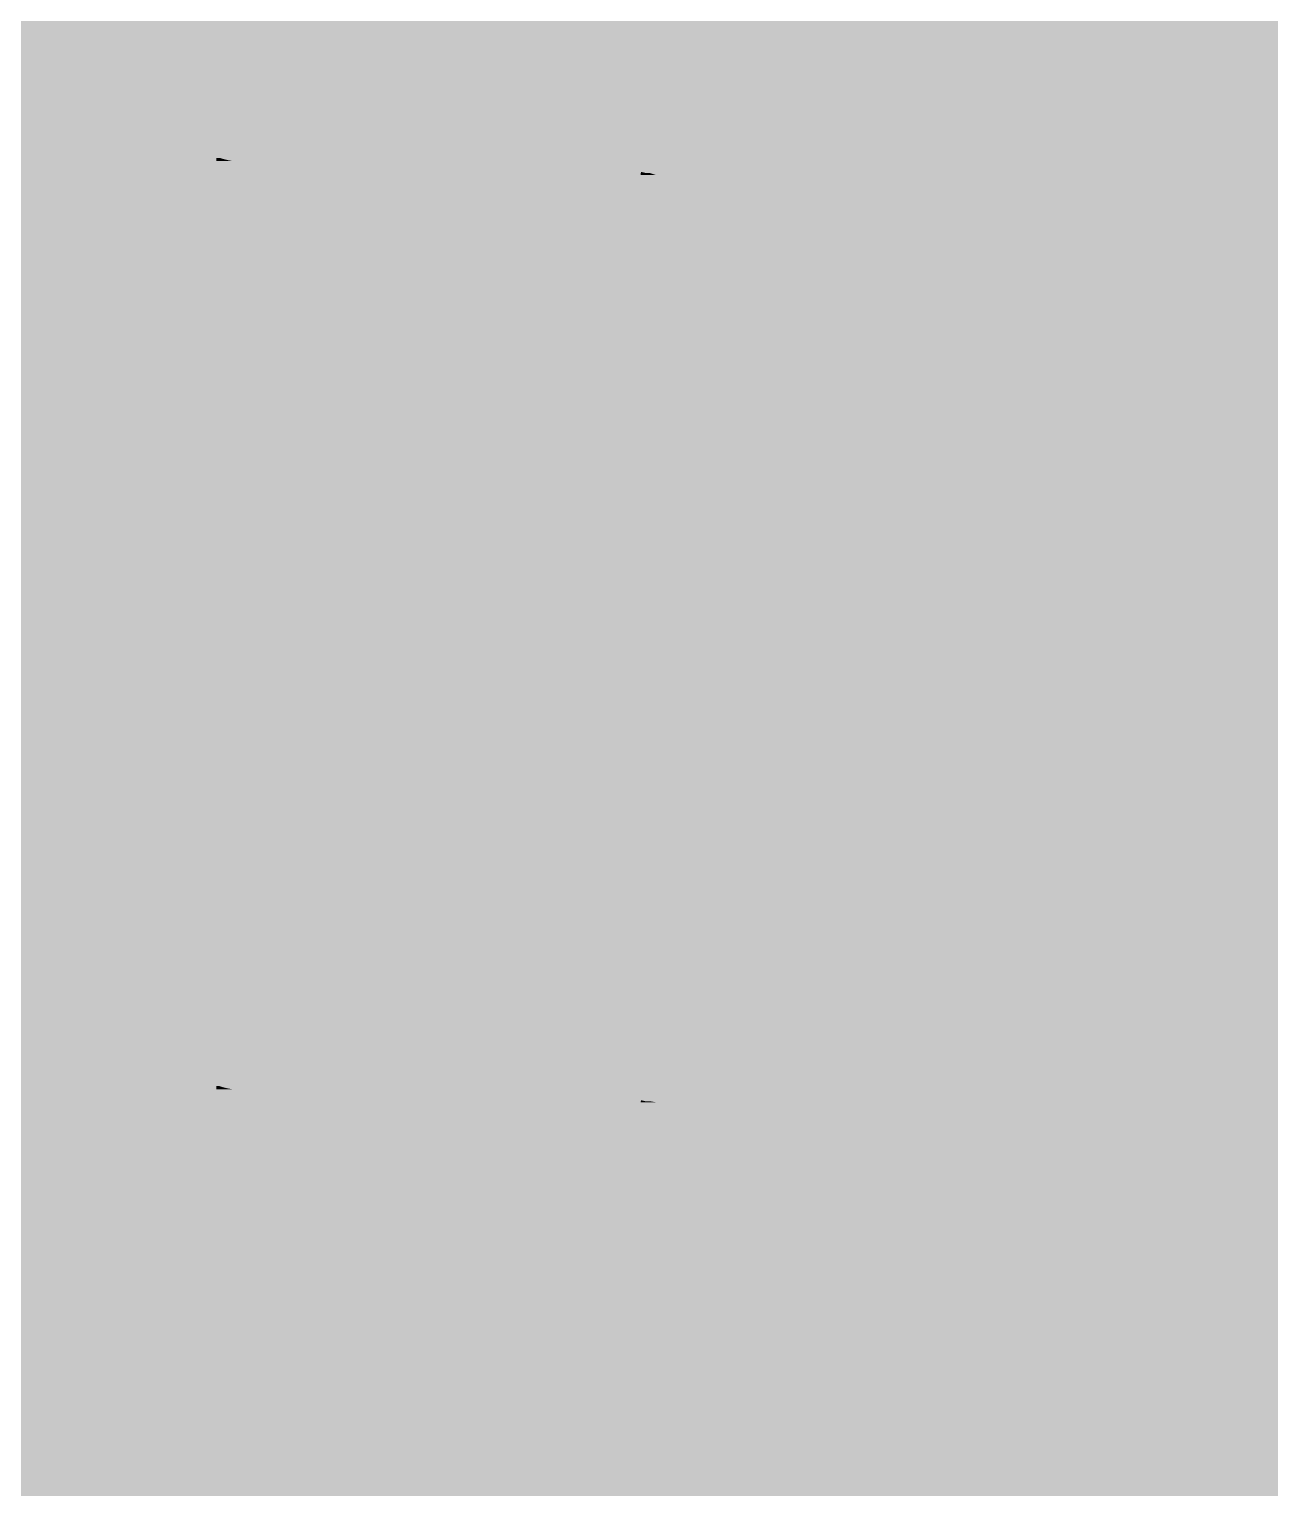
# Model space of a CAD drawing. Header units: millimetres. Extents: x -0.19 to 3.91, y -0.06 to 2.26.
# Drawn here: x 2.0226 to 2.1378, y 0.5361 to 0.6715 of the extents above; entities that cross this region are included whole.
import ezdxf

# ---------------------------------------------------------------- set-up
doc = ezdxf.new("R2010")
doc.units = ezdxf.units.MM
for name, color, linetype, lineweight in [('PCB_KUR_GBL', 10, 'CONTINUOUS', 0), ('PCB_KUR_GTL', 30, 'CONTINUOUS', 0), ('PCB_KUR_GTO', 163, 'CONTINUOUS', 0)]:
    doc.layers.add(name, color=color, linetype=linetype, lineweight=lineweight)

msp = doc.modelspace()

# ---------------------------------------------------------------- linework, layer by layer
at = {"layer": 'PCB_KUR_GBL'}
for points in [[(1.13506, 0.6621), (1.12472, 0.6724), (2.2638, 0.6621), (2.2638, 0.6724)], [(1.224, 0.6611), (1.2187, 0.6621), (2.2638, 0.6611), (2.2638, 0.6621)], [(1.2285, 0.658), (1.224, 0.6611), (2.2638, 0.658), (2.2638, 0.6611)], [(1.2316, 0.6535), (1.2285, 0.658), (2.2638, 0.6535), (2.2638, 0.658)], [(1.2326, 0.6482), (1.2316, 0.6535), (2.2638, 0.6482), (2.2638, 0.6535)], [(1.2326, 0.6156), (1.2326, 0.6482), (2.2638, 0.6156), (2.2638, 0.6482)], [(1.6197, 0.6146), (1.6143, 0.6156), (2.2638, 0.6146), (2.2638, 0.6156)], [(1.6242, 0.6115), (1.6197, 0.6146), (2.2638, 0.6115), (2.2638, 0.6146)], [(1.6272, 0.607), (1.6242, 0.6115), (2.2638, 0.607), (2.2638, 0.6115)], [(1.6283, 0.6017), (1.6272, 0.607), (2.2638, 0.6017), (2.2638, 0.607)], [(1.6283, 0.5954), (1.6283, 0.6017), (2.2638, 0.5954), (2.2638, 0.6017)], [(1.7421, 0.5941), (1.7324, 0.5954), (2.2638, 0.5941), (2.2638, 0.5954)], [(1.7512, 0.5903), (1.7421, 0.5941), (2.2638, 0.5903), (2.2638, 0.5941)], [(1.7591, 0.5844), (1.7512, 0.5903), (2.2638, 0.5844), (2.2638, 0.5903)], [(1.765, 0.5765), (1.7591, 0.5844), (2.2638, 0.5765), (2.2638, 0.5844)], [(1.7688, 0.5674), (1.765, 0.5765), (2.2638, 0.5674), (2.2638, 0.5765)], [(1.7701, 0.5577), (1.7688, 0.5674), (2.2638, 0.5577), (2.2638, 0.5674)], [(1.7688, 0.5479), (1.7701, 0.5577), (2.2638, 0.5479), (2.2638, 0.5577)], [(1.765, 0.5388), (1.7688, 0.5479), (2.2638, 0.5388), (2.2638, 0.5479)], [(1.7591, 0.531), (1.765, 0.5388), (2.2638, 0.531), (2.2638, 0.5388)]]:
    msp.add_solid(points, dxfattribs=at)
at = {"layer": 'PCB_KUR_GTL'}
for points in [[(1.7447, 0.5948), (1.7447, 0.7276), (2.326, 0.5948), (2.326, 0.7276)], [(1.9561, 0.5937), (1.9507, 0.5948), (2.326, 0.5937), (2.326, 0.5948)], [(1.9608, 0.5906), (1.9561, 0.5937), (2.326, 0.5906), (2.326, 0.5937)], [(1.9639, 0.586), (1.9608, 0.5906), (2.326, 0.586), (2.326, 0.5906)], [(1.9649, 0.5805), (1.9639, 0.586), (2.326, 0.5805), (2.326, 0.586)], [(1.9649, 0.5415), (1.9649, 0.5805), (2.326, 0.5415), (2.326, 0.5805)], [(1.9639, 0.5361), (1.9649, 0.5415), (2.326, 0.5361), (2.326, 0.5415)]]:
    msp.add_solid(points, dxfattribs=at)
at = {"layer": 'PCB_KUR_GTO'}
for points in [[(2.04, 0.6595), (2.04, 0.6596), (2.0406, 0.6595), (2.0403, 0.6596)], [(2.04, 0.6596), (2.04, 0.6596), (2.0403, 0.6596), (2.04017, 0.6596)], [(2.04, 0.6596), (2.0401, 0.6596), (2.04017, 0.6596), (2.0401, 0.6596)], [(2.04, 0.6594), (2.04, 0.6595), (2.041, 0.6594), (2.0406, 0.6595)], [(2.04, 0.6593), (2.04, 0.6594), (2.0415, 0.6593), (2.041, 0.6594)], [(2.04, 0.6592), (2.04, 0.6593), (2.042, 0.6592), (2.0415, 0.6593)], [(2.04, 0.6589), (2.04, 0.6592), (2.0435, 0.6589), (2.042, 0.6592)], [(2.04, 0.6584), (2.04, 0.6589), (2.0451, 0.6584), (2.0435, 0.6589)], [(2.04, 0.6578), (2.04, 0.6584), (2.0468, 0.6578), (2.0451, 0.6584)], [(2.07939, 0.6582), (2.0794, 0.6583), (2.0798, 0.6582), (2.0794, 0.6583)], [(2.04, 0.657), (2.04, 0.6578), (2.0488, 0.657), (2.0468, 0.6578)], [(2.04, 0.656), (2.04, 0.657), (2.0506, 0.656), (2.0488, 0.657)], [(2.0792, 0.6564), (2.07929, 0.6572), (2.0863, 0.6564), (2.0843, 0.6572)], [(2.07929, 0.6572), (2.07932, 0.6575), (2.0843, 0.6572), (2.0832, 0.6575)], [(2.07932, 0.6575), (2.07934, 0.6577), (2.0832, 0.6575), (2.0823, 0.6577)], [(2.07934, 0.6577), (2.07937, 0.658), (2.0823, 0.6577), (2.0815, 0.658)], [(2.07937, 0.658), (2.07939, 0.6582), (2.0808, 0.658), (2.0802, 0.6582)], [(2.07937, 0.658), (2.07937, 0.658), (2.0815, 0.658), (2.0808, 0.658)], [(2.07939, 0.6582), (2.07939, 0.6582), (2.0802, 0.6582), (2.0798, 0.6582)], [(2.04, 0.6558), (2.04, 0.656), (2.0509, 0.6558), (2.0507, 0.656)], [(2.04, 0.656), (2.04, 0.656), (2.0507, 0.656), (2.0506, 0.656)], [(2.04, 0.6556), (2.04, 0.6558), (2.0512, 0.6556), (2.0509, 0.6558)], [(2.04, 0.6553), (2.04, 0.6556), (2.0515, 0.6553), (2.0512, 0.6556)], [(2.07911, 0.6555), (2.0792, 0.6564), (2.0883, 0.6555), (2.0863, 0.6564)], [(2.04, 0.655), (2.04, 0.6553), (2.0521, 0.655), (2.0515, 0.6553)], [(2.04, 0.6545), (2.04, 0.655), (2.0526, 0.6545), (2.0521, 0.655)], [(2.04, 0.654), (2.04, 0.6545), (2.0533, 0.654), (2.0526, 0.6545)], [(2.07896, 0.6541), (2.07904, 0.6548), (2.0903, 0.6541), (2.0894, 0.6548)], [(2.07904, 0.6548), (2.07911, 0.6555), (2.0894, 0.6548), (2.0883, 0.6555)], [(2.04, 0.6533), (2.04, 0.654), (2.0541, 0.6533), (2.0533, 0.654)], [(2.04, 0.6526), (2.04, 0.6533), (2.0551, 0.6526), (2.0541, 0.6533)], [(2.07879, 0.6524), (2.07888, 0.6533), (2.0919, 0.6524), (2.0911, 0.6533)], [(2.07888, 0.6533), (2.07896, 0.6541), (2.0911, 0.6533), (2.0903, 0.6541)], [(2.04, 0.6517), (2.04, 0.6526), (2.0561, 0.6517), (2.0551, 0.6526)], [(2.04, 0.6508), (2.04, 0.6517), (2.0572, 0.6508), (2.0561, 0.6517)], [(2.07865, 0.6511), (2.0787, 0.6516), (2.0928, 0.6511), (2.0926, 0.6516)], [(2.0787, 0.6516), (2.07875, 0.652), (2.0926, 0.6516), (2.0923, 0.652)], [(2.07875, 0.652), (2.07877, 0.6522), (2.0923, 0.652), (2.0921, 0.6522)], [(2.07877, 0.6522), (2.07879, 0.6524), (2.0921, 0.6522), (2.092, 0.6524)], [(2.04, 0.6496), (2.04, 0.6508), (2.0584, 0.6496), (2.0572, 0.6508)], [(2.07852, 0.6498), (2.07858, 0.6504), (2.0935, 0.6498), (2.0931, 0.6504)], [(2.07858, 0.6504), (2.07865, 0.6511), (2.0931, 0.6504), (2.0928, 0.6511)], [(2.04, 0.6484), (2.04, 0.6496), (2.0596, 0.6484), (2.0584, 0.6496)], [(2.07834, 0.6481), (2.07843, 0.649), (2.0943, 0.6481), (2.0939, 0.649)], [(2.07843, 0.649), (2.07852, 0.6498), (2.0939, 0.649), (2.0935, 0.6498)], [(2.04, 0.6471), (2.04, 0.6484), (2.0609, 0.6471), (2.0596, 0.6484)], [(2.0783, 0.6477), (2.07834, 0.6481), (2.09442, 0.6477), (2.0943, 0.6481)], [(2.0799, 0.6476), (2.0783, 0.6477), (2.09445, 0.6476), (2.09442, 0.6477)], [(2.0813, 0.6472), (2.0799, 0.6476), (2.09457, 0.6472), (2.09445, 0.6476)], [(2.04, 0.6456), (2.04, 0.6471), (2.0624, 0.6456), (2.0609, 0.6471)], [(2.0817, 0.6471), (2.0813, 0.6472), (2.0946, 0.6471), (2.09457, 0.6472)], [(2.0825, 0.6469), (2.0817, 0.6471), (2.09466, 0.6469), (2.0946, 0.6471)], [(2.0834, 0.6465), (2.0825, 0.6469), (2.09478, 0.6465), (2.09466, 0.6469)], [(2.0841, 0.6462), (2.0834, 0.6465), (2.09487, 0.6462), (2.09478, 0.6465)], [(2.0846, 0.6459), (2.0841, 0.6462), (2.09496, 0.6459), (2.09487, 0.6462)], [(2.04, 0.644), (2.04, 0.6456), (2.0639, 0.644), (2.0624, 0.6456)], [(2.0849, 0.6456), (2.0846, 0.6459), (2.09505, 0.6456), (2.09496, 0.6459)], [(2.085, 0.6455), (2.0849, 0.6456), (2.09508, 0.6455), (2.09505, 0.6456)], [(2.0853, 0.6451), (2.085, 0.6455), (2.0952, 0.6451), (2.09508, 0.6455)], [(2.0856, 0.6447), (2.0853, 0.6451), (2.09526, 0.6447), (2.0952, 0.6451)], [(2.04, 0.6439), (2.04, 0.644), (2.064, 0.6439), (2.0639, 0.644)], [(2.04, 0.6437), (2.04, 0.6439), (2.0642, 0.6437), (2.064, 0.6439)], [(2.04, 0.6435), (2.04, 0.6437), (2.06447, 0.6435), (2.0642, 0.6437)], [(2.04, 0.64349), (2.04, 0.6435), (2.0499, 0.64349), (2.0499, 0.6435)], [(2.04, 0.6223), (2.04, 0.64349), (2.0499, 0.6223), (2.0499, 0.64349)], [(2.05004, 0.6434), (2.04991, 0.6435), (2.0646, 0.6434), (2.06447, 0.6435)], [(2.05076, 0.6429), (2.05004, 0.6434), (2.065, 0.6429), (2.0646, 0.6434)], [(2.0861, 0.6439), (2.0856, 0.6447), (2.09539, 0.6439), (2.09526, 0.6447)], [(2.0865, 0.643), (2.0861, 0.6439), (2.09554, 0.643), (2.09539, 0.6439)], [(2.0509, 0.6428), (2.05076, 0.6429), (2.06508, 0.6428), (2.065, 0.6429)], [(2.05154, 0.6423), (2.0509, 0.6428), (2.0655, 0.6423), (2.06508, 0.6428)], [(2.0518, 0.6421), (2.05154, 0.6423), (2.0657, 0.6421), (2.0655, 0.6423)], [(2.0522, 0.6418), (2.0518, 0.6421), (2.066, 0.6418), (2.0657, 0.6421)], [(2.08659, 0.6426), (2.0865, 0.643), (2.0956, 0.6426), (2.09554, 0.643)], [(2.0867, 0.6421), (2.08659, 0.6426), (2.09564, 0.6421), (2.0956, 0.6426)], [(2.0869, 0.6414), (2.0867, 0.6421), (2.09569, 0.6414), (2.09564, 0.6421)], [(2.0524, 0.6416), (2.0522, 0.6418), (2.0662, 0.6416), (2.066, 0.6418)], [(2.0525, 0.6415), (2.0524, 0.6416), (2.0663, 0.6415), (2.0662, 0.6416)], [(2.0527, 0.6414), (2.0525, 0.6415), (2.0664, 0.6414), (2.0663, 0.6415)], [(2.0528, 0.6413), (2.0527, 0.6414), (2.0665, 0.6413), (2.0664, 0.6414)], [(2.0531, 0.641), (2.0528, 0.6413), (2.0668, 0.641), (2.0665, 0.6413)], [(2.0535, 0.6407), (2.0531, 0.641), (2.0671, 0.6407), (2.0668, 0.641)], [(2.05395, 0.6402), (2.0535, 0.6407), (2.0676, 0.6402), (2.0671, 0.6407)], [(2.08691, 0.6413), (2.0869, 0.6414), (2.0957, 0.6413), (2.09569, 0.6414)], [(2.087, 0.6407), (2.08691, 0.6413), (2.09574, 0.6407), (2.0957, 0.6413)], [(2.087, 0.6402), (2.087, 0.6407), (2.09578, 0.6402), (2.09574, 0.6407)], [(2.0544, 0.6397), (2.05395, 0.6402), (2.0681, 0.6397), (2.0676, 0.6402)], [(2.0554, 0.6387), (2.0544, 0.6397), (2.0691, 0.6387), (2.0681, 0.6397)], [(2.08691, 0.6391), (2.08697, 0.6399), (2.0958, 0.6391), (2.0958, 0.6399)], [(2.08697, 0.6399), (2.087, 0.6402), (2.0958, 0.6399), (2.09578, 0.6402)], [(2.0565, 0.6376), (2.0554, 0.6387), (2.07028, 0.6376), (2.0691, 0.6387)], [(2.0867, 0.6379), (2.08683, 0.6386), (2.0956, 0.6379), (2.0957, 0.6386)], [(2.08683, 0.6386), (2.0869, 0.639), (2.0957, 0.6386), (2.09578, 0.639)], [(2.0869, 0.639), (2.08691, 0.6391), (2.09578, 0.639), (2.0958, 0.6391)], [(2.05677, 0.6373), (2.0565, 0.6376), (2.0706, 0.6373), (2.07028, 0.6376)], [(2.05731, 0.6367), (2.05677, 0.6373), (2.0713, 0.6367), (2.0706, 0.6373)], [(2.0574, 0.6366), (2.05731, 0.6367), (2.0714, 0.6366), (2.0713, 0.6367)], [(2.086, 0.6363), (2.0863, 0.6371), (2.09542, 0.6363), (2.0956, 0.6371)], [(2.0863, 0.6371), (2.0867, 0.6379), (2.0956, 0.6371), (2.0956, 0.6379)], [(2.05793, 0.636), (2.0574, 0.6366), (2.072, 0.636), (2.0714, 0.6366)], [(2.0582, 0.6357), (2.05793, 0.636), (2.07236, 0.6357), (2.072, 0.636)], [(2.0584, 0.6355), (2.0582, 0.6357), (2.0726, 0.6355), (2.07236, 0.6357)], [(2.0585, 0.6354), (2.0584, 0.6355), (2.07273, 0.6354), (2.0726, 0.6355)], [(2.0587, 0.6352), (2.0585, 0.6354), (2.073, 0.6352), (2.07273, 0.6354)], [(2.0854, 0.6352), (2.0857, 0.6357), (2.0952, 0.6352), (2.0953, 0.6357)], [(2.0857, 0.6357), (2.08595, 0.6362), (2.0953, 0.6357), (2.0954, 0.6362)], [(2.08595, 0.6362), (2.086, 0.6363), (2.0954, 0.6362), (2.09542, 0.6363)], [(2.0588, 0.6351), (2.0587, 0.6352), (2.0732, 0.6351), (2.073, 0.6352)], [(2.0589, 0.635), (2.0588, 0.6351), (2.0734, 0.635), (2.0732, 0.6351)], [(2.0589, 0.6349), (2.0589, 0.635), (2.0736, 0.6349), (2.0734, 0.635)], [(2.05928, 0.6345), (2.0589, 0.6349), (2.0742, 0.6345), (2.0736, 0.6349)], [(2.05966, 0.6341), (2.05928, 0.6345), (2.0751, 0.6341), (2.0742, 0.6345)], [(2.06003, 0.6337), (2.05966, 0.6341), (2.0761, 0.6337), (2.0751, 0.6341)], [(2.0834, 0.6338), (2.0843, 0.6343), (2.09487, 0.6338), (2.09499, 0.6343)], [(2.0843, 0.6343), (2.0851, 0.6349), (2.09499, 0.6343), (2.09513, 0.6349)], [(2.0851, 0.635), (2.0854, 0.6352), (2.09515, 0.635), (2.0952, 0.6352)], [(2.0851, 0.6349), (2.0851, 0.635), (2.09513, 0.6349), (2.09515, 0.635)], [(2.06041, 0.6333), (2.06003, 0.6337), (2.0772, 0.6333), (2.0761, 0.6337)], [(2.0606, 0.6331), (2.06041, 0.6333), (2.0783, 0.6331), (2.0772, 0.6333)], [(2.0607, 0.633), (2.0606, 0.6331), (2.0795, 0.633), (2.0783, 0.6331)], [(2.062, 0.6317), (2.0607, 0.633), (2.09417, 0.6317), (2.09466, 0.633)], [(2.0801, 0.633), (2.0808, 0.6331), (2.09466, 0.633), (2.0947, 0.6331)], [(2.0808, 0.6331), (2.0816, 0.6332), (2.0947, 0.6331), (2.09472, 0.6332)], [(2.0816, 0.6332), (2.0825, 0.6335), (2.09472, 0.6332), (2.0948, 0.6335)], [(2.0825, 0.6335), (2.0834, 0.6338), (2.0948, 0.6335), (2.09487, 0.6338)], [(2.06276, 0.631), (2.062, 0.6317), (2.0939, 0.631), (2.09417, 0.6317)], [(2.0633, 0.6305), (2.06276, 0.631), (2.09367, 0.6305), (2.0939, 0.631)], [(2.06384, 0.6299), (2.0633, 0.6305), (2.0934, 0.6299), (2.09367, 0.6305)], [(2.0642, 0.6295), (2.06384, 0.6299), (2.09313, 0.6295), (2.0934, 0.6299)], [(2.06477, 0.629), (2.0642, 0.6295), (2.0928, 0.629), (2.09313, 0.6295)], [(2.065, 0.6288), (2.06477, 0.629), (2.09267, 0.6288), (2.0928, 0.629)], [(2.0656, 0.6283), (2.065, 0.6288), (2.09235, 0.6283), (2.09267, 0.6288)], [(2.066, 0.628), (2.0656, 0.6283), (2.09216, 0.628), (2.09235, 0.6283)], [(2.0661, 0.6279), (2.066, 0.628), (2.0921, 0.6279), (2.09216, 0.628)], [(2.06727, 0.627), (2.0661, 0.6279), (2.0913, 0.627), (2.0921, 0.6279)], [(2.0674, 0.6269), (2.06727, 0.627), (2.09115, 0.6269), (2.0912, 0.627)], [(2.06755, 0.6268), (2.0674, 0.6269), (2.0911, 0.6268), (2.09115, 0.6269)], [(2.06783, 0.6266), (2.06755, 0.6268), (2.0908, 0.6266), (2.0911, 0.6268)], [(2.06827, 0.6263), (2.06783, 0.6266), (2.0905, 0.6263), (2.0908, 0.6266)], [(2.0687, 0.626), (2.06827, 0.6263), (2.0902, 0.626), (2.0905, 0.6263)], [(2.06887, 0.6259), (2.0687, 0.626), (2.0901, 0.6259), (2.0902, 0.626)], [(2.06956, 0.6255), (2.06887, 0.6259), (2.0895, 0.6255), (2.0901, 0.6259)], [(2.0699, 0.6253), (2.06956, 0.6255), (2.08925, 0.6253), (2.0895, 0.6255)], [(2.07027, 0.6251), (2.0699, 0.6253), (2.089, 0.6251), (2.08925, 0.6253)], [(2.071, 0.6247), (2.07027, 0.6251), (2.08844, 0.6247), (2.089, 0.6251)], [(2.07116, 0.6246), (2.071, 0.6247), (2.0883, 0.6246), (2.08844, 0.6247)], [(2.0718, 0.6242), (2.07116, 0.6246), (2.0875, 0.6242), (2.0883, 0.6246)], [(2.0726, 0.6239), (2.0718, 0.6242), (2.0869, 0.6239), (2.0875, 0.6242)], [(2.073, 0.6238), (2.0726, 0.6239), (2.0867, 0.6238), (2.0869, 0.6239)], [(2.0731, 0.6237), (2.073, 0.6238), (2.08646, 0.6237), (2.0867, 0.6238)], [(2.0744, 0.6232), (2.0731, 0.6237), (2.08527, 0.6232), (2.08646, 0.6237)], [(2.07527, 0.623), (2.0744, 0.6232), (2.0848, 0.623), (2.08527, 0.6232)], [(2.0757, 0.6229), (2.07527, 0.623), (2.08447, 0.6229), (2.0848, 0.623)], [(2.0765, 0.6227), (2.0757, 0.6229), (2.0838, 0.6227), (2.08447, 0.6229)], [(2.0769, 0.6226), (2.0765, 0.6227), (2.0827, 0.6226), (2.0838, 0.6227)], [(2.078, 0.6225), (2.0769, 0.6226), (2.0821, 0.6225), (2.0827, 0.6226)], [(2.0789, 0.6224), (2.078, 0.6225), (2.0815, 0.6224), (2.0821, 0.6225)], [(2.0796, 0.6223), (2.0789, 0.6224), (2.0803, 0.6223), (2.0815, 0.6224)], [(2.0619, 0.6149), (2.0646, 0.615), (2.07205, 0.6149), (2.0713, 0.615)], [(2.0646, 0.615), (2.0674, 0.6151), (2.07, 0.615), (2.069, 0.6151)], [(2.05234, 0.6133), (2.0533, 0.6136), (2.0818, 0.6133), (2.08066, 0.6136)], [(2.0533, 0.6136), (2.05425, 0.6138), (2.08066, 0.6136), (2.0799, 0.6138)], [(2.05425, 0.6138), (2.0552, 0.614), (2.0799, 0.6138), (2.07863, 0.614)], [(2.0552, 0.614), (2.05587, 0.6141), (2.07863, 0.614), (2.078, 0.6141)], [(2.05587, 0.6141), (2.0572, 0.6143), (2.078, 0.6141), (2.0771, 0.6143)], [(2.0572, 0.6143), (2.05867, 0.6145), (2.0771, 0.6143), (2.0762, 0.6145)], [(2.05867, 0.6145), (2.0594, 0.6146), (2.0762, 0.6145), (2.0744, 0.6146)], [(2.0594, 0.6146), (2.06107, 0.6148), (2.0744, 0.6146), (2.0728, 0.6148)], [(2.06107, 0.6148), (2.0619, 0.6149), (2.0728, 0.6148), (2.07205, 0.6149)], [(2.0491, 0.6122), (2.0503, 0.6126), (2.0854, 0.6122), (2.08437, 0.6126)], [(2.0503, 0.6126), (2.05114, 0.6129), (2.08437, 0.6126), (2.0836, 0.6129)], [(2.05114, 0.6129), (2.0517, 0.6131), (2.0836, 0.6129), (2.0827, 0.6131)], [(2.0517, 0.6131), (2.05234, 0.6133), (2.0827, 0.6131), (2.0818, 0.6133)], [(2.0459, 0.6107), (2.0464, 0.6109), (2.0887, 0.6107), (2.0883, 0.6109)], [(2.0464, 0.6109), (2.0471, 0.6113), (2.0883, 0.6109), (2.0875, 0.6113)], [(2.0471, 0.6113), (2.04755, 0.6115), (2.0875, 0.6113), (2.0871, 0.6115)], [(2.04755, 0.6115), (2.048, 0.6117), (2.0871, 0.6115), (2.08661, 0.6117)], [(2.048, 0.6117), (2.0491, 0.6122), (2.08661, 0.6117), (2.0854, 0.6122)], [(2.04427, 0.6095), (2.04453, 0.6097), (2.0903, 0.6095), (2.0901, 0.6097)], [(2.04453, 0.6097), (2.0452, 0.6102), (2.09, 0.6097), (2.08935, 0.6102)], [(2.04453, 0.6097), (2.04453, 0.6097), (2.0901, 0.6097), (2.09, 0.6097)], [(2.0452, 0.6103), (2.0455, 0.6105), (2.08922, 0.6103), (2.08896, 0.6105)], [(2.0452, 0.6102), (2.0452, 0.6103), (2.08935, 0.6102), (2.08922, 0.6103)], [(2.0455, 0.6105), (2.0459, 0.6107), (2.08896, 0.6105), (2.0887, 0.6107)], [(2.04293, 0.6079), (2.0432, 0.6082), (2.0919, 0.6079), (2.09165, 0.6082)], [(2.0432, 0.6082), (2.04342, 0.6085), (2.09165, 0.6082), (2.0914, 0.6085)], [(2.04342, 0.6085), (2.04371, 0.6089), (2.0914, 0.6085), (2.0909, 0.6089)], [(2.04371, 0.6089), (2.044, 0.6093), (2.0909, 0.6089), (2.0906, 0.6093)], [(2.044, 0.6093), (2.04427, 0.6095), (2.0906, 0.6093), (2.0903, 0.6095)], [(2.04185, 0.6065), (2.0423, 0.6072), (2.0929, 0.6065), (2.0923, 0.6072)], [(2.0423, 0.6072), (2.04293, 0.6079), (2.0923, 0.6072), (2.0919, 0.6079)], [(2.041, 0.605), (2.04133, 0.6056), (2.09377, 0.605), (2.0935, 0.6056)], [(2.04133, 0.6056), (2.0416, 0.6061), (2.0935, 0.6056), (2.09317, 0.6061)], [(2.0416, 0.6061), (2.04185, 0.6065), (2.09317, 0.6061), (2.0929, 0.6065)], [(2.0405, 0.6039), (2.04086, 0.6047), (2.0943, 0.6039), (2.0939, 0.6047)], [(2.04086, 0.6047), (2.041, 0.605), (2.0939, 0.6047), (2.09377, 0.605)], [(2.03999, 0.6025), (2.04007, 0.6028), (2.0526, 0.6025), (2.0533, 0.6028)], [(2.04007, 0.6028), (2.0401, 0.6029), (2.0533, 0.6028), (2.0537, 0.6029)], [(2.0401, 0.6029), (2.04018, 0.6031), (2.0538, 0.6029), (2.0546, 0.6031)], [(2.0401, 0.6029), (2.0401, 0.6029), (2.0537, 0.6029), (2.0538, 0.6029)], [(2.04018, 0.6031), (2.04026, 0.6033), (2.0546, 0.6031), (2.0555, 0.6033)], [(2.04026, 0.6033), (2.0403, 0.6034), (2.0555, 0.6033), (2.0565, 0.6034)], [(2.0403, 0.6034), (2.04034, 0.6035), (2.0565, 0.6034), (2.0575, 0.6035)], [(2.04034, 0.6035), (2.04042, 0.6037), (2.0575, 0.6035), (2.0597, 0.6037)], [(2.04042, 0.6037), (2.04046, 0.6038), (2.062, 0.6037), (2.063, 0.6038)], [(2.04046, 0.6038), (2.0405, 0.6039), (2.0641, 0.6038), (2.065, 0.6039)], [(2.0708, 0.6038), (2.0691, 0.6039), (2.09435, 0.6038), (2.0943, 0.6039)], [(2.0737, 0.6037), (2.0722, 0.6038), (2.0944, 0.6037), (2.09435, 0.6038)], [(2.0761, 0.6036), (2.0749, 0.6037), (2.09444, 0.6036), (2.0944, 0.6037)], [(2.077, 0.6035), (2.0761, 0.6036), (2.09448, 0.6035), (2.09444, 0.6036)], [(2.078, 0.6033), (2.077, 0.6035), (2.09457, 0.6033), (2.09448, 0.6035)], [(2.0794, 0.6032), (2.0788, 0.6033), (2.09461, 0.6032), (2.09457, 0.6033)], [(2.08, 0.6031), (2.0794, 0.6032), (2.09465, 0.6031), (2.09461, 0.6032)], [(2.0805, 0.603), (2.08, 0.6031), (2.09469, 0.603), (2.09465, 0.6031)], [(2.0808, 0.6029), (2.0805, 0.603), (2.09473, 0.6029), (2.09469, 0.603)], [(2.0824, 0.6025), (2.0813, 0.6029), (2.0949, 0.6025), (2.09473, 0.6029)], [(2.03953, 0.601), (2.0397, 0.6015), (2.0496, 0.601), (2.0503, 0.6015)], [(2.0397, 0.6015), (2.0398, 0.6018), (2.0503, 0.6015), (2.0509, 0.6018)], [(2.0398, 0.6018), (2.03983, 0.6019), (2.0509, 0.6018), (2.0511, 0.6019)], [(2.03983, 0.6019), (2.03994, 0.6023), (2.0511, 0.6019), (2.0519, 0.6023)], [(2.03994, 0.6023), (2.03999, 0.6025), (2.0519, 0.6023), (2.0526, 0.6025)], [(2.0834, 0.6021), (2.0824, 0.6025), (2.095, 0.6021), (2.0949, 0.6025)], [(2.0841, 0.6018), (2.0834, 0.6021), (2.09508, 0.6018), (2.095, 0.6021)], [(2.0847, 0.6014), (2.0841, 0.6018), (2.09518, 0.6014), (2.09508, 0.6018)], [(2.08483, 0.6013), (2.0847, 0.6014), (2.0952, 0.6013), (2.09518, 0.6014)], [(2.0393, 0.6), (2.03937, 0.6003), (2.0486, 0.6), (2.0489, 0.6003)], [(2.03937, 0.6003), (2.03941, 0.6005), (2.0489, 0.6003), (2.0489, 0.6005)], [(2.03941, 0.6005), (2.0395, 0.6009), (2.049, 0.6005), (2.04948, 0.6009)], [(2.03941, 0.6005), (2.03941, 0.6005), (2.0489, 0.6005), (2.049, 0.6005)], [(2.0395, 0.6009), (2.03953, 0.601), (2.04948, 0.6009), (2.0496, 0.601)], [(2.0851, 0.6011), (2.08483, 0.6013), (2.09526, 0.6011), (2.0952, 0.6013)], [(2.0855, 0.6009), (2.0851, 0.6011), (2.09532, 0.6009), (2.09526, 0.6011)], [(2.0856, 0.6007), (2.0855, 0.6009), (2.09538, 0.6007), (2.09532, 0.6009)], [(2.0857, 0.6006), (2.0856, 0.6007), (2.09542, 0.6006), (2.09538, 0.6007)], [(2.0861, 0.6001), (2.0857, 0.6006), (2.09557, 0.6001), (2.09542, 0.6006)], [(2.08614, 0.6), (2.0861, 0.6001), (2.0956, 0.6), (2.09557, 0.6001)], [(2.0391, 0.5985), (2.03919, 0.5991), (2.048, 0.5985), (2.0482, 0.5991)], [(2.03919, 0.5991), (2.0392, 0.5992), (2.0482, 0.5991), (2.04826, 0.5992)], [(2.0392, 0.5992), (2.03925, 0.5996), (2.04826, 0.5992), (2.0485, 0.5996)], [(2.03925, 0.5996), (2.0393, 0.6), (2.0485, 0.5996), (2.0486, 0.6)], [(2.0864, 0.5994), (2.08614, 0.6), (2.09564, 0.5994), (2.0956, 0.6)], [(2.0867, 0.5989), (2.0864, 0.5994), (2.09568, 0.5989), (2.09564, 0.5994)], [(2.08675, 0.5986), (2.0867, 0.5989), (2.0957, 0.5986), (2.09568, 0.5989)], [(2.039, 0.5975), (2.03908, 0.5979), (2.04784, 0.5975), (2.0479, 0.5979)], [(2.039, 0.5972), (2.039, 0.5975), (2.0478, 0.5972), (2.04784, 0.5975)], [(2.03908, 0.5979), (2.0391, 0.598), (2.0479, 0.5979), (2.04792, 0.598)], [(2.0391, 0.598), (2.0391, 0.5985), (2.04792, 0.598), (2.048, 0.5985)], [(2.0868, 0.5983), (2.08675, 0.5986), (2.09572, 0.5983), (2.0957, 0.5986)], [(2.0869, 0.5979), (2.0868, 0.5983), (2.09575, 0.5979), (2.09572, 0.5983)], [(2.087, 0.5975), (2.0869, 0.5979), (2.09578, 0.5975), (2.09575, 0.5979)], [(2.087, 0.5972), (2.087, 0.5975), (2.0958, 0.5972), (2.09578, 0.5975)], [(2.03903, 0.5968), (2.039, 0.5972), (2.0478, 0.5968), (2.0478, 0.5972)], [(2.03905, 0.5964), (2.03903, 0.5968), (2.0479, 0.5964), (2.0478, 0.5968)], [(2.03908, 0.596), (2.03905, 0.5964), (2.048, 0.596), (2.0479, 0.5964)], [(2.0391, 0.5957), (2.03908, 0.596), (2.04806, 0.5957), (2.048, 0.596)], [(2.0868, 0.5958), (2.0869, 0.5964), (2.0957, 0.5958), (2.0958, 0.5964)], [(2.0869, 0.5964), (2.087, 0.5972), (2.0958, 0.5964), (2.0958, 0.5972)], [(2.03912, 0.5955), (2.0391, 0.5957), (2.0481, 0.5955), (2.04806, 0.5957)], [(2.03916, 0.5949), (2.03912, 0.5955), (2.0483, 0.5949), (2.0481, 0.5955)], [(2.0392, 0.5944), (2.03916, 0.5949), (2.0486, 0.5944), (2.0483, 0.5949)], [(2.0861, 0.5944), (2.0863, 0.5948), (2.0955, 0.5944), (2.09555, 0.5948)], [(2.0863, 0.5948), (2.0866, 0.5952), (2.09555, 0.5948), (2.0956, 0.5952)], [(2.0866, 0.5952), (2.0868, 0.5958), (2.0956, 0.5952), (2.0957, 0.5958)], [(2.03937, 0.5938), (2.0392, 0.5944), (2.049, 0.5938), (2.0486, 0.5944)], [(2.0394, 0.5937), (2.03937, 0.5938), (2.0491, 0.5937), (2.049, 0.5938)], [(2.03943, 0.5936), (2.0394, 0.5937), (2.0493, 0.5936), (2.0491, 0.5937)], [(2.03954, 0.5932), (2.03943, 0.5936), (2.0496, 0.5932), (2.0493, 0.5936)], [(2.0844, 0.5928), (2.0851, 0.5933), (2.09514, 0.5928), (2.09524, 0.5933)], [(2.0851, 0.5933), (2.08546, 0.5936), (2.09524, 0.5933), (2.0953, 0.5936)], [(2.08546, 0.5936), (2.0857, 0.5938), (2.0953, 0.5936), (2.09535, 0.5938)], [(2.0857, 0.5938), (2.0858, 0.5939), (2.09535, 0.5938), (2.09537, 0.5939)], [(2.0858, 0.5939), (2.0859, 0.594), (2.09537, 0.5939), (2.0954, 0.594)], [(2.0859, 0.594), (2.0861, 0.5944), (2.0954, 0.594), (2.0955, 0.5944)], [(2.0396, 0.593), (2.03954, 0.5932), (2.04993, 0.593), (2.0496, 0.5932)], [(2.03963, 0.5929), (2.0396, 0.593), (2.0501, 0.5929), (2.04993, 0.593)], [(2.0397, 0.5926), (2.03963, 0.5929), (2.0506, 0.5926), (2.0501, 0.5929)], [(2.0398, 0.5922), (2.0397, 0.5926), (2.0514, 0.5922), (2.0506, 0.5926)], [(2.0399, 0.5918), (2.0398, 0.5922), (2.0523, 0.5918), (2.0514, 0.5922)], [(2.082, 0.5918), (2.0828, 0.592), (2.09478, 0.5918), (2.09486, 0.592)], [(2.0828, 0.592), (2.0836, 0.5924), (2.09486, 0.592), (2.09502, 0.5924)], [(2.0836, 0.5924), (2.084, 0.5926), (2.09502, 0.5924), (2.0951, 0.5926)], [(2.084, 0.5926), (2.0844, 0.5928), (2.0951, 0.5926), (2.09514, 0.5928)], [(2.04001, 0.5915), (2.0399, 0.5918), (2.0534, 0.5915), (2.0523, 0.5918)], [(2.04005, 0.5914), (2.04001, 0.5915), (2.0536, 0.5914), (2.0535, 0.5915)], [(2.04008, 0.5913), (2.04005, 0.5914), (2.0542, 0.5913), (2.0539, 0.5914)], [(2.04005, 0.5914), (2.04005, 0.5914), (2.0539, 0.5914), (2.0536, 0.5914)], [(2.04012, 0.5912), (2.04008, 0.5913), (2.0547, 0.5912), (2.0542, 0.5913)], [(2.04019, 0.591), (2.04012, 0.5912), (2.0559, 0.591), (2.0553, 0.5912)], [(2.04012, 0.5912), (2.04012, 0.5912), (2.0553, 0.5912), (2.0547, 0.5912)], [(2.04023, 0.5909), (2.04019, 0.591), (2.0567, 0.5909), (2.0559, 0.591)], [(2.04026, 0.5908), (2.04023, 0.5909), (2.0576, 0.5908), (2.0567, 0.5909)], [(2.0403, 0.5907), (2.04026, 0.5908), (2.0586, 0.5907), (2.0576, 0.5908)], [(2.04035, 0.5906), (2.0403, 0.5907), (2.0597, 0.5906), (2.0586, 0.5907)], [(2.04039, 0.5905), (2.04035, 0.5906), (2.061, 0.5905), (2.0597, 0.5906)], [(2.0727, 0.5905), (2.075, 0.5906), (2.09426, 0.5905), (2.0943, 0.5906)], [(2.075, 0.5906), (2.0771, 0.5908), (2.0943, 0.5906), (2.09438, 0.5908)], [(2.0771, 0.5908), (2.0782, 0.5909), (2.09438, 0.5908), (2.09442, 0.5909)], [(2.0782, 0.5909), (2.0792, 0.5911), (2.09442, 0.5909), (2.0945, 0.5911)], [(2.0792, 0.5911), (2.0801, 0.5912), (2.0945, 0.5911), (2.09454, 0.5912)], [(2.0801, 0.5912), (2.0808, 0.5914), (2.09454, 0.5912), (2.09462, 0.5914)], [(2.0809, 0.5914), (2.081, 0.5915), (2.09462, 0.5914), (2.09466, 0.5915)], [(2.081, 0.5915), (2.0814, 0.5916), (2.09466, 0.5915), (2.0947, 0.5916)], [(2.0814, 0.5916), (2.082, 0.5918), (2.0947, 0.5916), (2.09478, 0.5918)], [(2.04044, 0.5904), (2.04039, 0.5905), (2.0624, 0.5904), (2.061, 0.5905)], [(2.0408, 0.5896), (2.04044, 0.5904), (2.0939, 0.5896), (2.09422, 0.5904)], [(2.0413, 0.5888), (2.0408, 0.5896), (2.09354, 0.5888), (2.0939, 0.5896)], [(2.0717, 0.5904), (2.0727, 0.5905), (2.09422, 0.5904), (2.09426, 0.5905)], [(2.0415, 0.5885), (2.0413, 0.5888), (2.0934, 0.5885), (2.09354, 0.5888)], [(2.0419, 0.5879), (2.0415, 0.5885), (2.09298, 0.5879), (2.0934, 0.5885)], [(2.04219, 0.5875), (2.0419, 0.5879), (2.0927, 0.5875), (2.09298, 0.5879)], [(2.0424, 0.5872), (2.04219, 0.5875), (2.09248, 0.5872), (2.0927, 0.5875)], [(2.0429, 0.5864), (2.0424, 0.5872), (2.0919, 0.5864), (2.09248, 0.5872)], [(2.0434, 0.5859), (2.0429, 0.5864), (2.09146, 0.5859), (2.0919, 0.5864)], [(2.04372, 0.5855), (2.0434, 0.5859), (2.0911, 0.5855), (2.09146, 0.5859)], [(2.0438, 0.5854), (2.04372, 0.5855), (2.09098, 0.5854), (2.0911, 0.5855)], [(2.0441, 0.5851), (2.0438, 0.5854), (2.09061, 0.5851), (2.09098, 0.5854)], [(2.0444, 0.5848), (2.0441, 0.5851), (2.09024, 0.5848), (2.09061, 0.5851)], [(2.0446, 0.5847), (2.0444, 0.5848), (2.09012, 0.5847), (2.09024, 0.5848)], [(2.0447, 0.5846), (2.0446, 0.5847), (2.09, 0.5846), (2.09012, 0.5847)], [(2.04483, 0.5845), (2.0447, 0.5846), (2.0899, 0.5845), (2.09, 0.5846)], [(2.04496, 0.5844), (2.04483, 0.5845), (2.0897, 0.5844), (2.0899, 0.5845)], [(2.04535, 0.5841), (2.04496, 0.5844), (2.0893, 0.5841), (2.0897, 0.5844)], [(2.04587, 0.5837), (2.04535, 0.5841), (2.0887, 0.5837), (2.0893, 0.5841)], [(2.046, 0.5836), (2.04587, 0.5837), (2.0885, 0.5836), (2.0887, 0.5837)], [(2.04664, 0.5833), (2.046, 0.5836), (2.0879, 0.5833), (2.0885, 0.5836)], [(2.0477, 0.5828), (2.04664, 0.5833), (2.087, 0.5828), (2.0879, 0.5833)], [(2.0485, 0.5824), (2.0477, 0.5828), (2.0859, 0.5824), (2.087, 0.5828)], [(2.0493, 0.582), (2.0485, 0.5824), (2.08486, 0.582), (2.0859, 0.5824)], [(2.04968, 0.5819), (2.0493, 0.582), (2.0846, 0.5819), (2.08486, 0.582)], [(2.0512, 0.5815), (2.04968, 0.5819), (2.0834, 0.5815), (2.0846, 0.5819)], [(2.0515, 0.5814), (2.0512, 0.5815), (2.0831, 0.5814), (2.0834, 0.5815)], [(2.053, 0.5809), (2.0515, 0.5814), (2.08177, 0.5809), (2.0831, 0.5814)], [(2.05348, 0.5808), (2.053, 0.5809), (2.0815, 0.5808), (2.08177, 0.5809)], [(2.0549, 0.5805), (2.05348, 0.5808), (2.08007, 0.5805), (2.0815, 0.5808)], [(2.05538, 0.5804), (2.0549, 0.5805), (2.0796, 0.5804), (2.08007, 0.5805)], [(2.0568, 0.5801), (2.05538, 0.5804), (2.07802, 0.5801), (2.0796, 0.5804)], [(2.0574, 0.58), (2.0568, 0.5801), (2.0775, 0.58), (2.07802, 0.5801)], [(2.0586, 0.5798), (2.0574, 0.58), (2.0764, 0.5798), (2.0775, 0.58)], [(2.0604, 0.5796), (2.0586, 0.5798), (2.0753, 0.5796), (2.0764, 0.5798)], [(2.062, 0.5795), (2.0604, 0.5796), (2.0741, 0.5795), (2.0753, 0.5796)], [(2.06275, 0.5794), (2.062, 0.5795), (2.0729, 0.5794), (2.0741, 0.5795)], [(2.0635, 0.5793), (2.06275, 0.5794), (2.07155, 0.5793), (2.0729, 0.5794)], [(2.0648, 0.5792), (2.0635, 0.5793), (2.0702, 0.5792), (2.07155, 0.5793)], [(2.0658, 0.5791), (2.0648, 0.5792), (2.0674, 0.5791), (2.0702, 0.5792)], [(2.04, 0.5733), (2.04, 0.5734), (2.0406, 0.5733), (2.0403, 0.5734)], [(2.04, 0.5734), (2.04, 0.5734), (2.0403, 0.5734), (2.04017, 0.5734)], [(2.04, 0.5734), (2.0401, 0.5734), (2.04017, 0.5734), (2.0401, 0.5734)], [(2.04, 0.5732), (2.04, 0.5733), (2.041, 0.5732), (2.0406, 0.5733)], [(2.04, 0.5731), (2.04, 0.5732), (2.0415, 0.5731), (2.041, 0.5732)], [(2.04, 0.5727), (2.04, 0.5731), (2.0435, 0.5727), (2.042, 0.5731)], [(2.04, 0.5731), (2.04, 0.5731), (2.042, 0.5731), (2.0415, 0.5731)], [(2.04, 0.5723), (2.04, 0.5727), (2.0451, 0.5723), (2.0435, 0.5727)], [(2.04, 0.5716), (2.04, 0.5723), (2.0468, 0.5716), (2.0451, 0.5723)], [(2.07934, 0.5715), (2.07937, 0.5718), (2.0823, 0.5715), (2.0815, 0.5718)], [(2.07937, 0.5718), (2.07938, 0.5719), (2.0815, 0.5718), (2.0808, 0.5719)], [(2.07938, 0.5719), (2.07939, 0.572), (2.0808, 0.5719), (2.0802, 0.572)], [(2.07939, 0.572), (2.0794, 0.5721), (2.0798, 0.572), (2.0794, 0.5721)], [(2.07939, 0.572), (2.07939, 0.572), (2.0802, 0.572), (2.0798, 0.572)], [(2.04, 0.5708), (2.04, 0.5716), (2.0488, 0.5708), (2.0468, 0.5716)], [(2.04, 0.5698), (2.04, 0.5708), (2.0506, 0.5698), (2.0488, 0.5708)], [(2.07911, 0.5693), (2.07921, 0.5703), (2.0883, 0.5693), (2.0863, 0.5703)], [(2.07921, 0.5703), (2.0793, 0.5711), (2.0863, 0.5703), (2.0843, 0.5711)], [(2.0793, 0.5711), (2.07932, 0.5713), (2.0843, 0.5711), (2.0832, 0.5713)], [(2.07932, 0.5713), (2.07934, 0.5715), (2.0832, 0.5713), (2.0823, 0.5715)], [(2.04, 0.5696), (2.04, 0.5698), (2.0509, 0.5696), (2.0507, 0.5698)], [(2.04, 0.5698), (2.04, 0.5698), (2.0507, 0.5698), (2.0506, 0.5698)], [(2.04, 0.5695), (2.04, 0.5696), (2.0512, 0.5695), (2.0509, 0.5696)], [(2.04, 0.5691), (2.04, 0.5695), (2.0515, 0.5691), (2.0512, 0.5695)], [(2.04, 0.5688), (2.04, 0.5691), (2.0521, 0.5688), (2.0515, 0.5691)], [(2.07905, 0.5687), (2.07911, 0.5693), (2.0894, 0.5687), (2.0883, 0.5693)], [(2.04, 0.5683), (2.04, 0.5688), (2.0526, 0.5683), (2.0521, 0.5688)], [(2.04, 0.5678), (2.04, 0.5683), (2.0533, 0.5678), (2.0526, 0.5683)], [(2.04, 0.5671), (2.04, 0.5678), (2.0541, 0.5671), (2.0533, 0.5678)], [(2.07888, 0.5671), (2.07896, 0.5679), (2.0911, 0.5671), (2.0903, 0.5679)], [(2.07896, 0.5679), (2.07905, 0.5687), (2.0903, 0.5679), (2.0894, 0.5687)], [(2.04, 0.5664), (2.04, 0.5671), (2.0551, 0.5664), (2.0541, 0.5671)], [(2.04, 0.5655), (2.04, 0.5664), (2.0561, 0.5655), (2.0551, 0.5664)], [(2.07877, 0.566), (2.07879, 0.5662), (2.0921, 0.566), (2.092, 0.5662)], [(2.07879, 0.5662), (2.0788, 0.5663), (2.092, 0.5662), (2.0919, 0.5663)], [(2.0788, 0.5663), (2.07888, 0.5671), (2.0919, 0.5663), (2.0911, 0.5671)], [(2.04, 0.5646), (2.04, 0.5655), (2.0572, 0.5646), (2.0561, 0.5655)], [(2.07858, 0.5642), (2.07865, 0.5649), (2.0931, 0.5642), (2.0928, 0.5649)], [(2.07865, 0.5649), (2.0787, 0.5654), (2.0928, 0.5649), (2.0926, 0.5654)], [(2.0787, 0.5654), (2.07875, 0.5658), (2.0926, 0.5654), (2.0923, 0.5658)], [(2.07875, 0.5658), (2.07877, 0.566), (2.0923, 0.5658), (2.0921, 0.566)], [(2.04, 0.5634), (2.04, 0.5646), (2.0584, 0.5634), (2.0572, 0.5646)], [(2.07843, 0.5628), (2.07852, 0.5636), (2.0939, 0.5628), (2.0935, 0.5636)], [(2.07852, 0.5636), (2.07858, 0.5642), (2.0935, 0.5636), (2.0931, 0.5642)], [(2.04, 0.5622), (2.04, 0.5634), (2.0596, 0.5622), (2.0584, 0.5634)], [(2.04, 0.5609), (2.04, 0.5622), (2.0609, 0.5609), (2.0596, 0.5622)], [(2.07834, 0.5619), (2.07843, 0.5628), (2.0943, 0.5619), (2.0939, 0.5628)], [(2.04, 0.5594), (2.04, 0.5609), (2.0624, 0.5594), (2.0609, 0.5609)], [(2.0783, 0.5615), (2.07834, 0.5619), (2.09443, 0.5615), (2.0943, 0.5619)], [(2.0799, 0.5614), (2.0783, 0.5615), (2.09447, 0.5614), (2.09443, 0.5615)], [(2.0813, 0.561), (2.0799, 0.5614), (2.0946, 0.561), (2.09447, 0.5614)], [(2.0825, 0.5607), (2.0813, 0.561), (2.09469, 0.5607), (2.0946, 0.561)], [(2.0834, 0.5603), (2.0825, 0.5607), (2.0948, 0.5603), (2.09469, 0.5607)], [(2.0841, 0.56), (2.0834, 0.5603), (2.09489, 0.56), (2.0948, 0.5603)], [(2.0846, 0.5597), (2.0841, 0.56), (2.09497, 0.5597), (2.09489, 0.56)], [(2.0849, 0.5594), (2.0846, 0.5597), (2.09506, 0.5594), (2.09497, 0.5597)], [(2.04, 0.5578), (2.04, 0.5594), (2.0639, 0.5578), (2.0624, 0.5594)], [(2.08538, 0.5589), (2.085, 0.5594), (2.0952, 0.5589), (2.09506, 0.5594)], [(2.0856, 0.5586), (2.08538, 0.5589), (2.09525, 0.5586), (2.0952, 0.5589)], [(2.0861, 0.5577), (2.0856, 0.5586), (2.09539, 0.5577), (2.09525, 0.5586)], [(2.04, 0.5575), (2.04, 0.5578), (2.0642, 0.5575), (2.064, 0.5578)], [(2.04, 0.5578), (2.04, 0.5578), (2.064, 0.5578), (2.0639, 0.5578)], [(2.04, 0.5573), (2.04, 0.5575), (2.06447, 0.5573), (2.0642, 0.5575)], [(2.04, 0.55729), (2.04, 0.5573), (2.0499, 0.55729), (2.0499, 0.5573)], [(2.04, 0.5361), (2.04, 0.55729), (2.0499, 0.5361), (2.0499, 0.55729)], [(2.05004, 0.5572), (2.04991, 0.5573), (2.0646, 0.5572), (2.06447, 0.5573)], [(2.05076, 0.5567), (2.05004, 0.5572), (2.065, 0.5567), (2.0646, 0.5572)], [(2.0865, 0.5568), (2.0861, 0.5577), (2.09554, 0.5568), (2.09539, 0.5577)], [(2.08659, 0.5564), (2.0865, 0.5568), (2.0956, 0.5564), (2.09554, 0.5568)], [(2.0509, 0.5566), (2.05076, 0.5567), (2.06508, 0.5566), (2.065, 0.5567)], [(2.05154, 0.5561), (2.0509, 0.5566), (2.0655, 0.5561), (2.06508, 0.5566)], [(2.0518, 0.5559), (2.05154, 0.5561), (2.0657, 0.5559), (2.0655, 0.5561)], [(2.0522, 0.5556), (2.0518, 0.5559), (2.066, 0.5556), (2.0657, 0.5559)], [(2.0525, 0.5554), (2.0522, 0.5556), (2.0662, 0.5554), (2.066, 0.5556)], [(2.0527, 0.5552), (2.0525, 0.5554), (2.0664, 0.5552), (2.0662, 0.5554)], [(2.0867, 0.5559), (2.08659, 0.5564), (2.09564, 0.5559), (2.0956, 0.5564)], [(2.0869, 0.5552), (2.0867, 0.5559), (2.09569, 0.5552), (2.09564, 0.5559)], [(2.0528, 0.5551), (2.0527, 0.5552), (2.0665, 0.5551), (2.0664, 0.5552)], [(2.0531, 0.5548), (2.0528, 0.5551), (2.0668, 0.5548), (2.0665, 0.5551)], [(2.0535, 0.5545), (2.0531, 0.5548), (2.0671, 0.5545), (2.0668, 0.5548)], [(2.05395, 0.554), (2.0535, 0.5545), (2.0676, 0.554), (2.0671, 0.5545)], [(2.0544, 0.5535), (2.05395, 0.554), (2.06814, 0.5535), (2.0676, 0.554)], [(2.08692, 0.5551), (2.0869, 0.5552), (2.0957, 0.5551), (2.09569, 0.5552)], [(2.087, 0.5546), (2.08692, 0.5551), (2.09574, 0.5546), (2.0957, 0.5551)], [(2.08698, 0.5538), (2.087, 0.554), (2.0958, 0.5538), (2.09578, 0.554)], [(2.087, 0.554), (2.087, 0.5546), (2.09578, 0.554), (2.09574, 0.5546)], [(2.0553, 0.5526), (2.0544, 0.5535), (2.0691, 0.5526), (2.06814, 0.5535)], [(2.08682, 0.5524), (2.0869, 0.5528), (2.0957, 0.5524), (2.09577, 0.5528)], [(2.0869, 0.5528), (2.08692, 0.553), (2.09577, 0.5528), (2.0958, 0.553)], [(2.08692, 0.553), (2.08698, 0.5538), (2.0958, 0.553), (2.0958, 0.5538)], [(2.0554, 0.5525), (2.0553, 0.5526), (2.0692, 0.5525), (2.0691, 0.5526)], [(2.0565, 0.5514), (2.0554, 0.5525), (2.0703, 0.5514), (2.0692, 0.5525)], [(2.05677, 0.5511), (2.0565, 0.5514), (2.0706, 0.5511), (2.0703, 0.5514)], [(2.0863, 0.5509), (2.08666, 0.5517), (2.0956, 0.5509), (2.0956, 0.5517)], [(2.08666, 0.5517), (2.0867, 0.5518), (2.0956, 0.5517), (2.09561, 0.5518)], [(2.0867, 0.5518), (2.08682, 0.5524), (2.09561, 0.5518), (2.0957, 0.5524)], [(2.05731, 0.5505), (2.05677, 0.5511), (2.0713, 0.5505), (2.0706, 0.5511)], [(2.0574, 0.5504), (2.05731, 0.5505), (2.0714, 0.5504), (2.0713, 0.5505)], [(2.05793, 0.5498), (2.0574, 0.5504), (2.072, 0.5498), (2.0714, 0.5504)], [(2.0857, 0.5495), (2.08595, 0.55), (2.0953, 0.5495), (2.0954, 0.55)], [(2.08595, 0.55), (2.086, 0.5501), (2.0954, 0.55), (2.09542, 0.5501)], [(2.086, 0.5501), (2.0863, 0.5509), (2.09542, 0.5501), (2.0956, 0.5509)], [(2.0582, 0.5495), (2.05793, 0.5498), (2.07236, 0.5495), (2.072, 0.5498)], [(2.0584, 0.5493), (2.0582, 0.5495), (2.0726, 0.5493), (2.07236, 0.5495)], [(2.0585, 0.5492), (2.0584, 0.5493), (2.07273, 0.5492), (2.0726, 0.5493)], [(2.0587, 0.549), (2.0585, 0.5492), (2.073, 0.549), (2.07273, 0.5492)], [(2.0588, 0.5489), (2.0587, 0.549), (2.0732, 0.5489), (2.073, 0.549)], [(2.0589, 0.5488), (2.0588, 0.5489), (2.0734, 0.5488), (2.0732, 0.5489)], [(2.0589, 0.5487), (2.0589, 0.5488), (2.0736, 0.5487), (2.0734, 0.5488)], [(2.05928, 0.5483), (2.0589, 0.5487), (2.0742, 0.5483), (2.0736, 0.5487)], [(2.0843, 0.5481), (2.0851, 0.5487), (2.09499, 0.5481), (2.09513, 0.5487)], [(2.0851, 0.5488), (2.0854, 0.549), (2.09515, 0.5488), (2.0952, 0.549)], [(2.0851, 0.5487), (2.0851, 0.5488), (2.09513, 0.5487), (2.09515, 0.5488)], [(2.0854, 0.549), (2.0857, 0.5495), (2.0952, 0.549), (2.0953, 0.5495)], [(2.05966, 0.5479), (2.05928, 0.5483), (2.0751, 0.5479), (2.0742, 0.5483)], [(2.06003, 0.5475), (2.05966, 0.5479), (2.0761, 0.5475), (2.0751, 0.5479)], [(2.06041, 0.5471), (2.06003, 0.5475), (2.0772, 0.5471), (2.0761, 0.5475)], [(2.0816, 0.547), (2.0825, 0.5473), (2.09472, 0.547), (2.0948, 0.5473)], [(2.0825, 0.5473), (2.0834, 0.5476), (2.0948, 0.5473), (2.09487, 0.5476)], [(2.0834, 0.5476), (2.0843, 0.5481), (2.09487, 0.5476), (2.09499, 0.5481)], [(2.0606, 0.5469), (2.06041, 0.5471), (2.0783, 0.5469), (2.0772, 0.5471)], [(2.0607, 0.5468), (2.0606, 0.5469), (2.0795, 0.5468), (2.0783, 0.5469)], [(2.062, 0.5455), (2.0607, 0.5468), (2.09414, 0.5455), (2.09466, 0.5468)], [(2.0801, 0.5468), (2.0808, 0.5469), (2.09466, 0.5468), (2.0947, 0.5469)], [(2.0808, 0.5469), (2.0816, 0.547), (2.0947, 0.5469), (2.09472, 0.547)], [(2.06265, 0.5449), (2.062, 0.5455), (2.0939, 0.5449), (2.09414, 0.5455)], [(2.0633, 0.5443), (2.06265, 0.5449), (2.09365, 0.5443), (2.0939, 0.5449)], [(2.06384, 0.5437), (2.0633, 0.5443), (2.0934, 0.5437), (2.09365, 0.5443)], [(2.0642, 0.5433), (2.06384, 0.5437), (2.09313, 0.5433), (2.0934, 0.5437)], [(2.06477, 0.5428), (2.0642, 0.5433), (2.0928, 0.5428), (2.09313, 0.5433)], [(2.065, 0.5426), (2.06477, 0.5428), (2.09267, 0.5426), (2.0928, 0.5428)], [(2.0656, 0.5421), (2.065, 0.5426), (2.09235, 0.5421), (2.09267, 0.5426)], [(2.066, 0.5418), (2.0656, 0.5421), (2.09216, 0.5418), (2.09235, 0.5421)], [(2.0661, 0.5417), (2.066, 0.5418), (2.0921, 0.5417), (2.09216, 0.5418)], [(2.06714, 0.5409), (2.0661, 0.5417), (2.0913, 0.5409), (2.0921, 0.5417)], [(2.06727, 0.5408), (2.06714, 0.5409), (2.0912, 0.5408), (2.0913, 0.5409)], [(2.0674, 0.5407), (2.06727, 0.5408), (2.09115, 0.5407), (2.0912, 0.5408)], [(2.06754, 0.5406), (2.0674, 0.5407), (2.0911, 0.5406), (2.09115, 0.5407)], [(2.06769, 0.5405), (2.06754, 0.5406), (2.0908, 0.5405), (2.0911, 0.5406)], [(2.06827, 0.5401), (2.06769, 0.5405), (2.0905, 0.5401), (2.0908, 0.5405)], [(2.0687, 0.5398), (2.06827, 0.5401), (2.0902, 0.5398), (2.0905, 0.5401)], [(2.06887, 0.5397), (2.0687, 0.5398), (2.0901, 0.5397), (2.0902, 0.5398)], [(2.06956, 0.5393), (2.06887, 0.5397), (2.0895, 0.5393), (2.0901, 0.5397)], [(2.0699, 0.5391), (2.06956, 0.5393), (2.08925, 0.5391), (2.0895, 0.5393)], [(2.07027, 0.5389), (2.0699, 0.5391), (2.089, 0.5389), (2.08925, 0.5391)], [(2.071, 0.5385), (2.07027, 0.5389), (2.0883, 0.5385), (2.089, 0.5389)], [(2.0718, 0.5381), (2.071, 0.5385), (2.0875, 0.5381), (2.0883, 0.5385)], [(2.0726, 0.5377), (2.0718, 0.5381), (2.0867, 0.5377), (2.0875, 0.5381)], [(2.073, 0.5376), (2.0726, 0.5377), (2.08646, 0.5376), (2.0867, 0.5377)], [(2.0731, 0.5375), (2.073, 0.5376), (2.08622, 0.5375), (2.08646, 0.5376)], [(2.0744, 0.537), (2.0731, 0.5375), (2.08504, 0.537), (2.08622, 0.5375)], [(2.07483, 0.5369), (2.0744, 0.537), (2.0848, 0.5369), (2.08504, 0.537)], [(2.0757, 0.5367), (2.07483, 0.5369), (2.0843, 0.5367), (2.0848, 0.5369)], [(2.0769, 0.5365), (2.0757, 0.5367), (2.0838, 0.5365), (2.0843, 0.5367)], [(2.07745, 0.5364), (2.0769, 0.5365), (2.0827, 0.5364), (2.0838, 0.5365)], [(2.078, 0.5363), (2.07745, 0.5364), (2.0821, 0.5363), (2.0827, 0.5364)], [(2.0789, 0.5362), (2.078, 0.5363), (2.0815, 0.5362), (2.0821, 0.5363)], [(2.0796, 0.5361), (2.0789, 0.5362), (2.0803, 0.5361), (2.0815, 0.5362)]]:
    msp.add_solid(points, dxfattribs=at)

doc.saveas('drawing.dxf')
